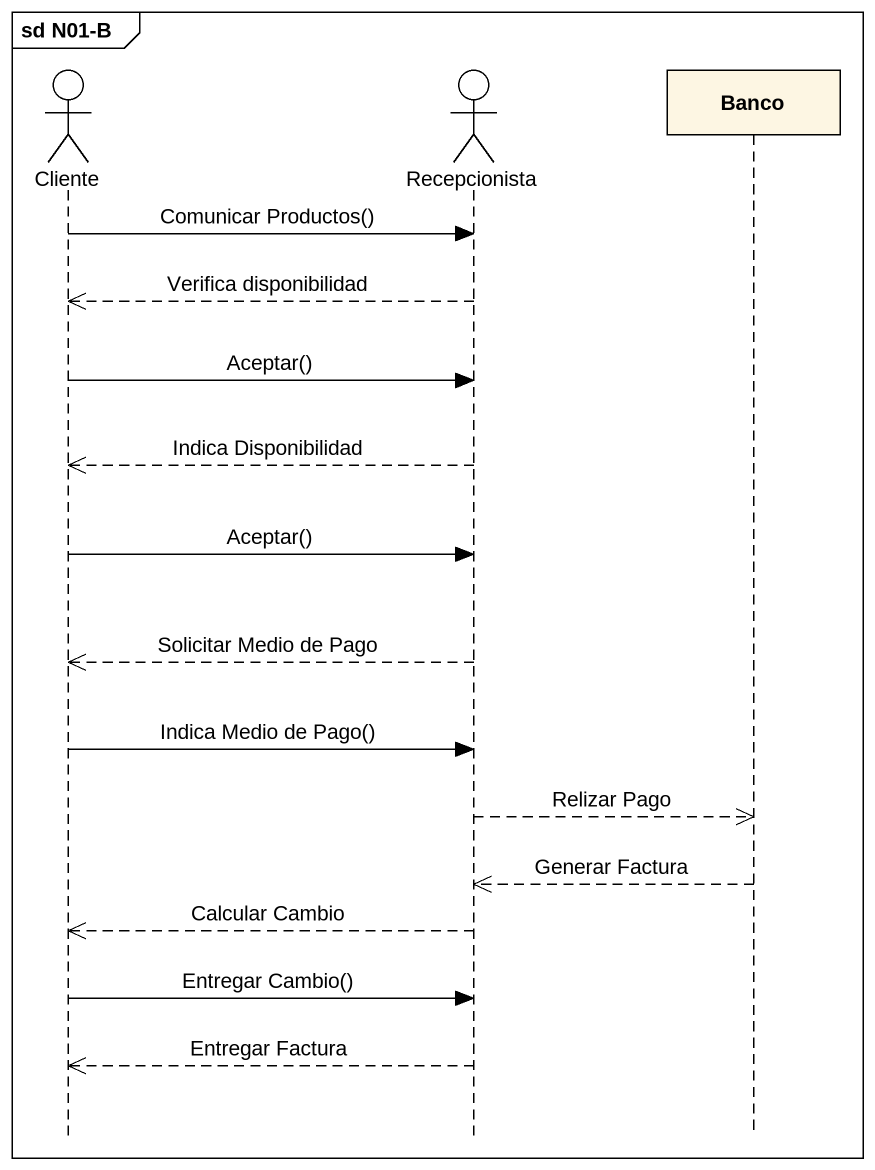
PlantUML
@startuml
mainframe sd N01-B
hide footbox
actor Cliente
actor Recepcionista
participant Banco

Cliente -> Recepcionista : Comunicar Productos()
Recepcionista -->> Cliente : Verifica disponibilidad
Cliente -> Recepcionista : Aceptar()
Recepcionista -->> Cliente : Indica Disponibilidad
Cliente -> Recepcionista : Aceptar()
Recepcionista -->> Cliente : Solicitar Medio de Pago
Cliente -> Recepcionista : Indica Medio de Pago()
Recepcionista -->> Banco : Relizar Pago
Banco -->> Recepcionista : Generar Factura
Recepcionista -->> Cliente : Calcular Cambio
Cliente -> Recepcionista : Entregar Cambio()
Recepcionista -->> Cliente : Entregar Factura
@enduml
